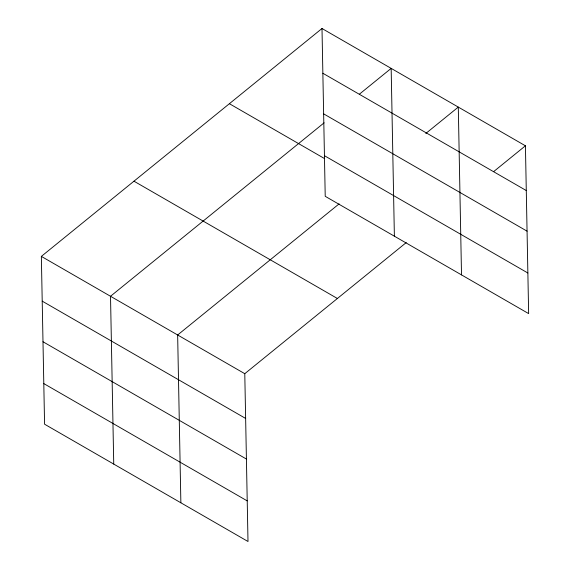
<?xml version="1.0" encoding="UTF-8"?>
<svg xmlns="http://www.w3.org/2000/svg" width="570" height="570" viewBox="0 0 570 570"><rect width="100%" height="100%" fill="white"/><g stroke="black" fill="none" stroke-linecap="round" stroke-linejoin="round"><path stroke-width="0.85" d="M406.232 242.592L244.779 373.692L248 541.5L44.574 424.201L41.354 256.393L322 28.5L525.426 145.799L528.647 313.607L325.221 196.308L322 28.5M324.123 122.821L110.516 296.272L113.743 464.08M359.371 94.2L391.163 68.386L394.383 236.194M339.1 203.882L177.648 334.982L180.868 502.79M425.811 133.473L458.294 107.089L461.515 274.904M493.634 171.62L525.426 145.799M322.855 73.252L526.281 190.551M323.639 113.858L527.065 231.163M324.444 155.703L527.863 273.002M229.389 103.704L324.487 158.546M133.964 181.189L337.39 298.488M41.354 256.393L244.779 373.692M42.216 301.138L245.634 418.444M42.992 341.751L246.418 459.05M43.797 383.589L247.223 500.887"/></g></svg>
